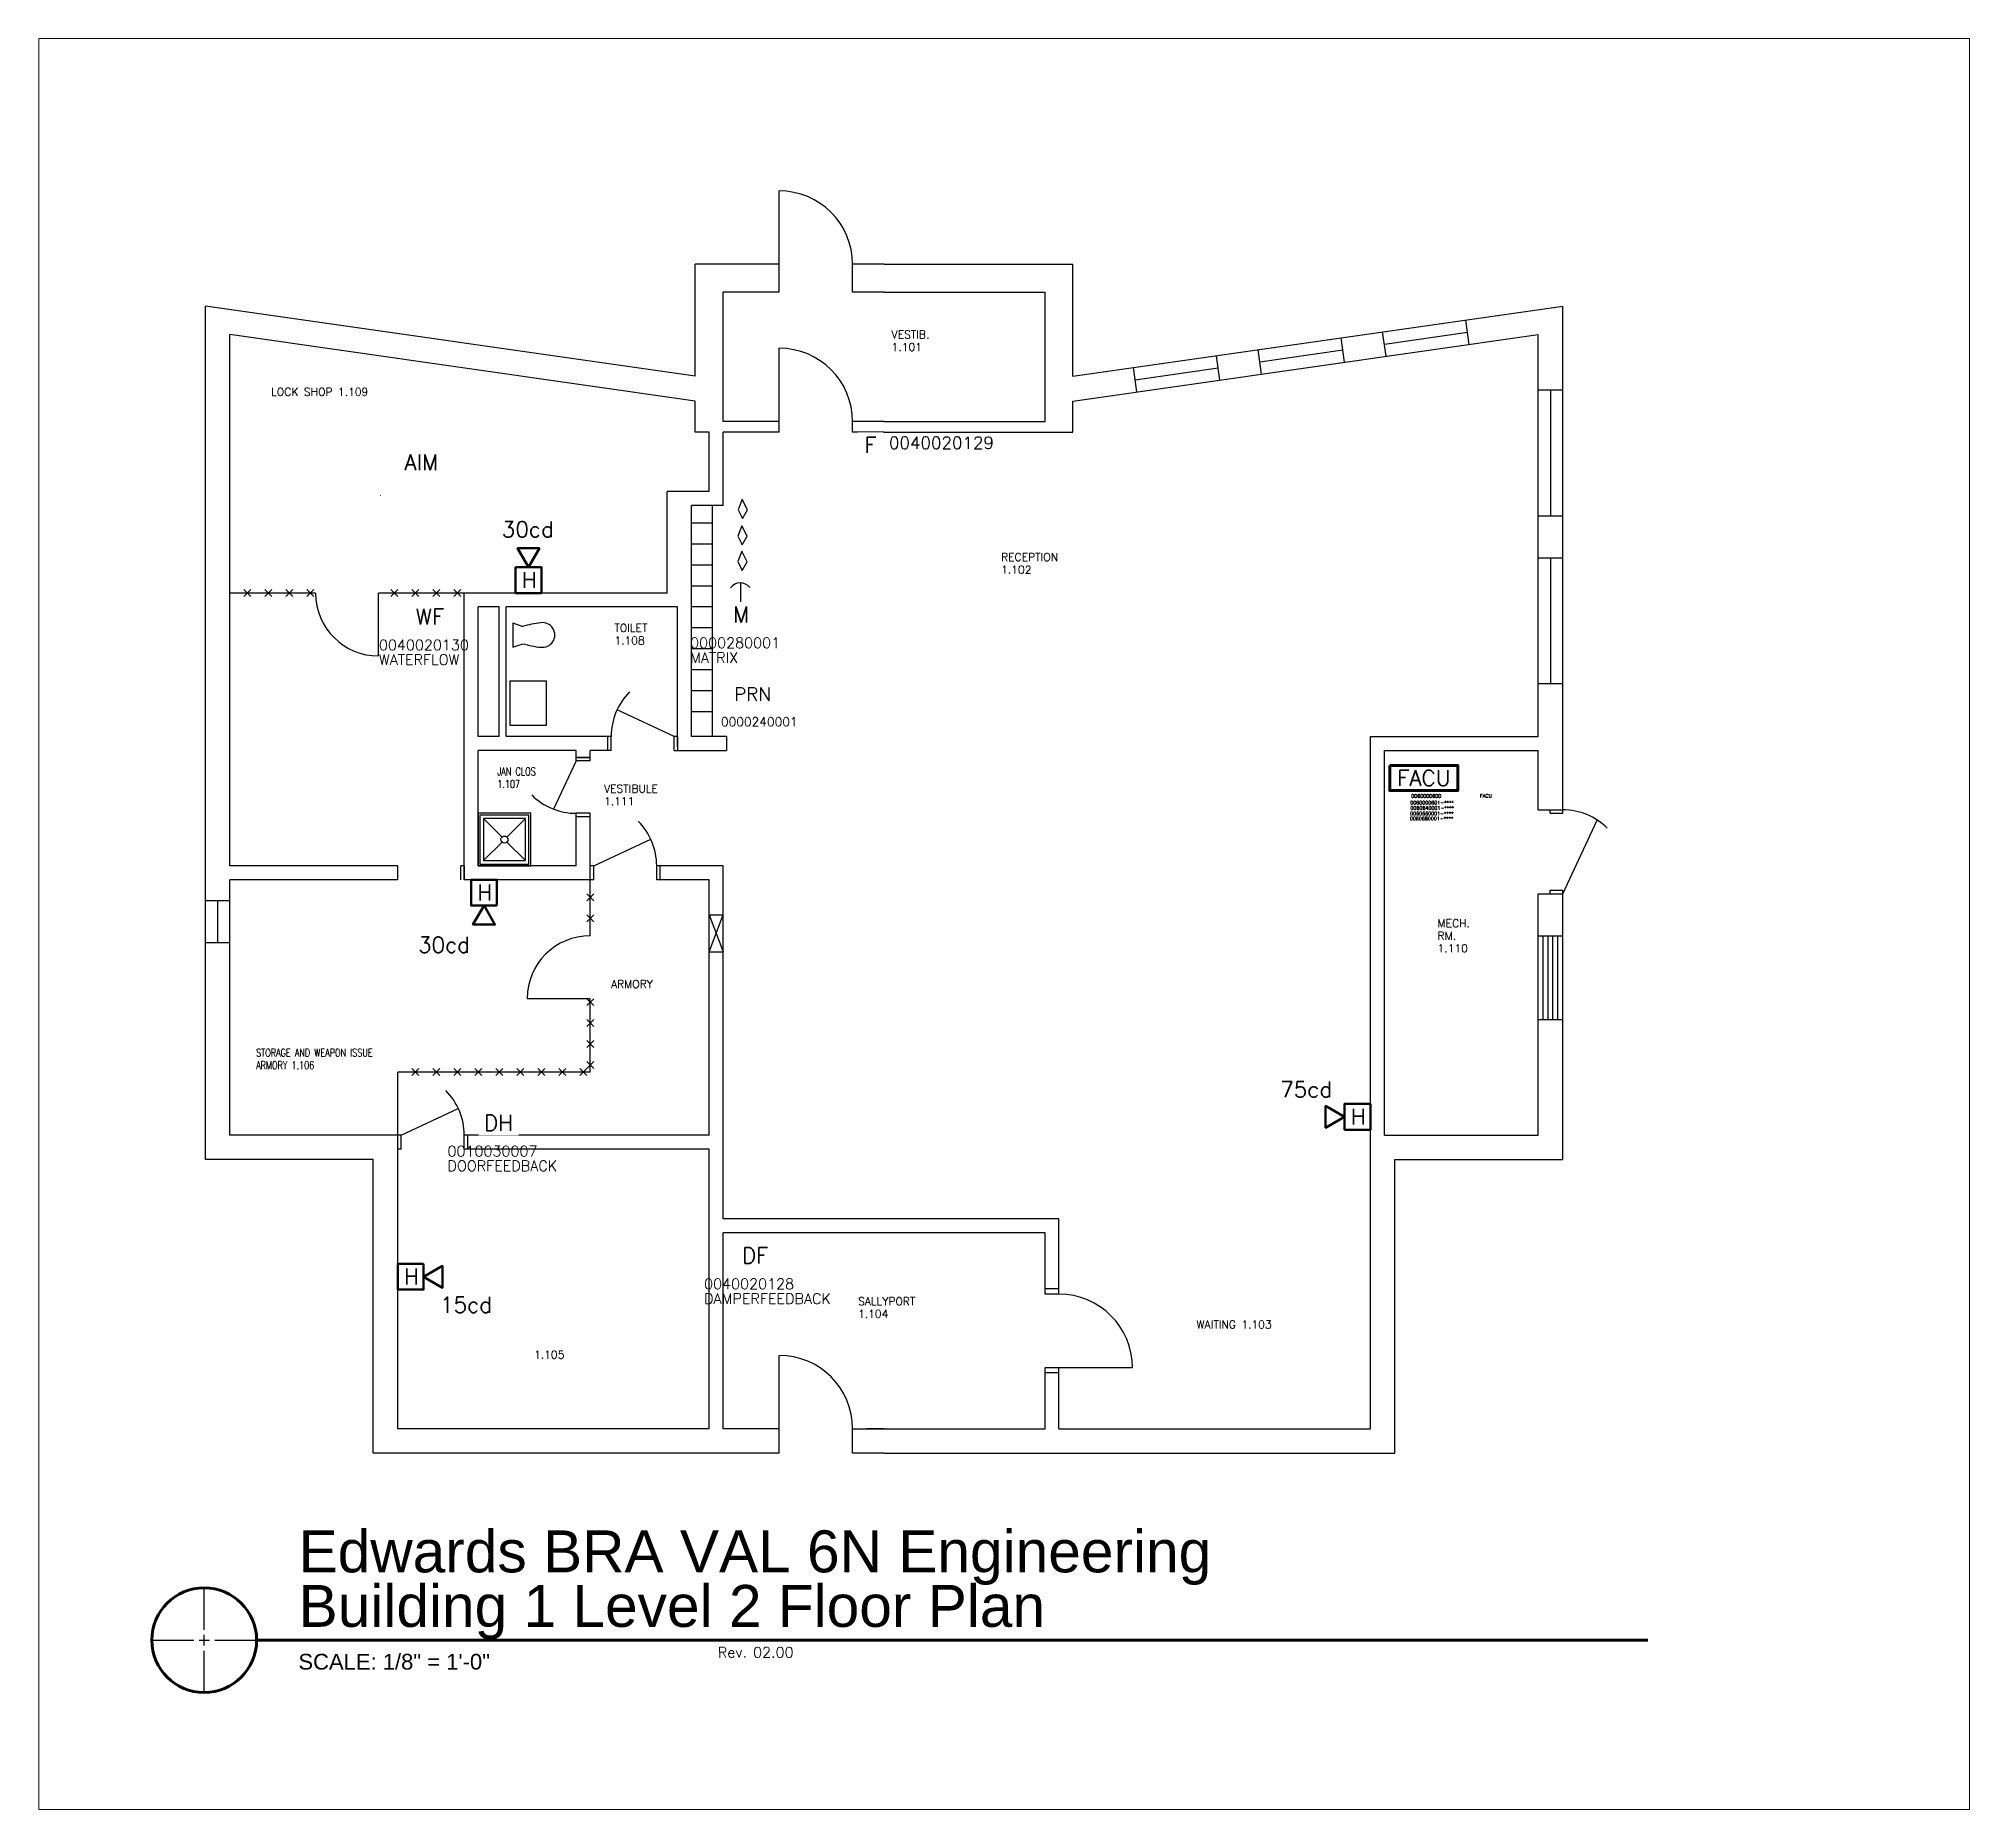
# Paper-space layout 'Layout1' of a CAD drawing. Header units: inches. Extents: x 17 to 28.5, y 9.2 to 19.8.
# The model-space entities are those that its viewports show. They can reach past a viewport. Long polylines and large blocks are cut down to what shows.
import ezdxf
from ezdxf.enums import TextEntityAlignment as Align

# ---------------------------------------------------------------- set-up
doc = ezdxf.new("R2010")
doc.units = ezdxf.units.IN
doc.header["$LTSCALE"] = 36
doc.header["$MEASUREMENT"] = 0
doc.linetypes.add('CENTER2', pattern=[1.125, 0.75, -0.125, 0.125, -0.125])
doc.layers.get('0').update_dxf_attribs({"linetype": 'CONTINUOUS'})
doc.layers.add('AM_VIEWS', color=1, linetype='CONTINUOUS', lineweight=15, plot=False)
for name, color, linetype, lineweight in [('ETI - ADDRESSABLE DEVICE', 1, 'CONTINUOUS', 60), ('ETI - STROBE DEVICE', 3, 'CONTINUOUS', 50), ('ETI - TITLE', 53, 'CONTINUOUS', 15)]:
    doc.layers.add(name, color=color, linetype=linetype, lineweight=lineweight)
doc.layers.add('FLOORPLN', color=8, linetype='CONTINUOUS')
doc.layers.add('RMNAMES', color=8, linetype='CONTINUOUS')
doc.styles.add('note_txt', font='arial.ttf', dxfattribs={"width": 0.75})
doc.styles.add('RGV-TEXT', font='simplex', dxfattribs={"height": 0.09375})
doc.styles.get("Standard").update_dxf_attribs({"font": 'simplex.shx'})
doc.styles.add('title', font='arial.ttf')

# ---------------------------------------------------------------- blocks, each defined once
blk = doc.blocks.new('*U114')
at = {"lineweight": 70}
blk.add_line((1.125, 0.625), (9.408, 0.625), dxfattribs=at)
blk.add_circle((0.812, 0.625), 0.312, dxfattribs=at)
blk.add_text('Rev.', height=0.0625, rotation=1.228).set_placement((3.871, 0.52))
at = {"style": 'title', "flags": 8}
for tag, p in [('TOP TITLE', (1.375, 0.955)), ('BOT TITLE', (1.375, 0.629))]:
    blk.add_attdef(tag, text='', height=0.25, dxfattribs=at).set_placement(p, align=Align.BOTTOM_LEFT)
blk.add_attdef('#', text='', height=0.25, dxfattribs=at).set_placement((0.812, 0.625), align=Align.MIDDLE_CENTER)
blk.add_attdef('REVISION', (4.081, 0.522), '', height=0.0625)
at = {"style": 'note_txt'}
blk.add_attdef('SCALE', (1.373, 0.451), '', height=0.0938, dxfattribs=at)
blk = doc.blocks.new('*U17')
at = {"color": 7, "lineweight": 30, "flags": 4}
blk.add_attdef('CANDELLA', (-15.2, 24.5), '', height=9, dxfattribs=at)
at = {"color": 3}
blk.add_wipeout([(-7.4, 7.4), (7.4, 7.4), (7.4, -7.4), (-7.4, -7.4)], dxfattribs=at)
blk.add_wipeout([(0, 7.4), (6.3, 18.2), (-6.2, 18.2)], dxfattribs=at)
for points in [[(0, 7.4), (6.3, 18.2), (-6.2, 18.2)], [(-7.4, 7.4), (7.4, 7.4), (7.4, -7.4), (-7.4, -7.4)]]:
    blk.add_lwpolyline(points, close=True, dxfattribs=at)
at = {"color": 7, "lineweight": 30, "flags": 4}
blk.add_attdef('G1-HDVM', text='', height=9, dxfattribs=at).set_placement((0.5, -4.4), align=Align.CENTER)
blk = doc.blocks.new('*U96')
at = {"color": 7, "lineweight": 30, "flags": 4}
blk.add_attdef('CANDELLA', (-37.7, -34.3), '', height=9, dxfattribs=at)
at = {"color": 3}
blk.add_wipeout([(7.4, -7.4), (-7.4, -7.4), (-7.4, 7.4), (7.4, 7.4)], dxfattribs=at)
blk.add_wipeout([(0, -7.4), (-6.3, -18.2), (6.2, -18.2)], dxfattribs=at)
for points in [[(7.4, -7.4), (-7.4, -7.4), (-7.4, 7.4), (7.4, 7.4)], [(0, -7.4), (-6.3, -18.2), (6.2, -18.2)]]:
    blk.add_lwpolyline(points, close=True, dxfattribs=at)
at = {"color": 7, "lineweight": 30, "flags": 4}
blk.add_attdef('G1-HDVM', text='', height=9, dxfattribs=at).set_placement((0.5, -4.4), align=Align.CENTER)
blk = doc.blocks.new('*U93')
at = {"color": 3}
blk.add_wipeout([(7.4, 7.4), (7.4, -7.4), (-7.4, -7.4), (-7.4, 7.4)], dxfattribs=at)
blk.add_wipeout([(7.4, 0), (18.2, -6.3), (18.2, 6.2)], dxfattribs=at)
for points in [[(7.4, 7.4), (7.4, -7.4), (-7.4, -7.4), (-7.4, 7.4)], [(7.4, 0), (18.2, -6.3), (18.2, 6.2)]]:
    blk.add_lwpolyline(points, close=True, dxfattribs=at)
at = {"color": 7, "lineweight": 30, "flags": 4}
blk.add_attdef('G1-HDVM', text='', height=9, dxfattribs=at).set_placement((0.5, -4.4), align=Align.CENTER)
blk.add_attdef('CANDELLA', (16.8, -20.6), '', height=9, dxfattribs=at)
blk = doc.blocks.new('*U16')
at = {"color": 3}
blk.add_wipeout([(-7.4, -7.4), (-7.4, 7.4), (7.4, 7.4), (7.4, -7.4)], dxfattribs=at)
blk.add_wipeout([(-7.4, 0), (-18.2, 6.3), (-18.2, -6.2)], dxfattribs=at)
for points in [[(-7.4, 0), (-18.2, 6.3), (-18.2, -6.2)], [(-7.4, -7.4), (-7.4, 7.4), (7.4, 7.4), (7.4, -7.4)]]:
    blk.add_lwpolyline(points, close=True, dxfattribs=at)
at = {"color": 7, "lineweight": 30, "flags": 4}
blk.add_attdef('CANDELLA', (-44.1, 11.2), '', height=9, dxfattribs=at)
blk.add_attdef('G1-HDVM', text='', height=9, dxfattribs=at).set_placement((0.5, -4.4), align=Align.CENTER)
blk = doc.blocks.new('OLDAVA1')
blk.add_wipeout([(-0.075, 0), (0.075, 0), (0.075, 0.15), (-0.075, 0.15)])
at = {"color": 7, "lineweight": 30, "style": 'RGV-TEXT', "flags": 8}
blk.add_attdef('AVA1', text='', height=0.0938, dxfattribs=at).set_placement((0, 0.075), align=Align.MIDDLE_CENTER)
blk = doc.blocks.new('*U117')
at = {"layer": 'ETI - ADDRESSABLE DEVICE', "xscale": 96, "yscale": 96, "zscale": 96}
blk.add_blockref('OLDAVA1', (11277.6, 7974.8), dxfattribs=at).add_auto_attribs({'AVA1': 'F'})
at = {"color": 7}
blk.add_attdef('FWK_DEVICE_ADDRESSES', (11288.2, 7979.7), '', height=7, dxfattribs=at)
at = {"flags": 1}
blk.add_attdef('FWK_DEVICE_TYPE', (11288.2, 7978.1), '', height=0.0625, dxfattribs=at)
blk = doc.blocks.new('*U115')
blk.add_attdef('FWK_DEVICE_TYPE', (-23.1, -19.6), '', height=0.0625)
blk.add_wipeout([(9.3, -0.3), (4.8, 7.4), (-4.1, 7.4), (-8.6, -0.3), (-4.1, -8.1), (4.8, -8.1)])
at = {"color": 7, "lineweight": 30, "flags": 4}
blk.add_attdef('SIGA-PS', text='', height=9, dxfattribs=at).set_placement((0.5, -5), align=Align.CENTER)
at = {"color": 7, "flags": 1}
blk.add_attdef('FWK_DEVICE_ADDRESSES', (-23.8, -18.5), '', height=7, dxfattribs=at)
blk = doc.blocks.new('RGVMSDH')
at = {"color": 7}
blk.add_attdef('FWK_DEVICE_ADDRESSES', (-0.304, -0.125), '', height=0.0625, dxfattribs=at)
blk.add_attdef('FWK_DEVICE_TYPE', (-0.304, -0.213), '', height=0.0625)
blk.add_wipeout([(-0.119, 0.15), (0.119, 0.15), (0.119, 0), (-0.119, 0)])
at = {"color": 2, "lineweight": 30, "style": 'RGV-TEXT', "flags": 8}
blk.add_attdef('MSDH', text='', height=0.0938, dxfattribs=at).set_placement((0, 0.075), align=Align.MIDDLE_CENTER)
at = {"color": 2, "lineweight": 30}
blk.add_attdef('RIGHTTEXT', (0.153, -0.072), '', height=0.0938, dxfattribs=at)
blk = doc.blocks.new('LOGIC')
at = {"color": 7}
for p, q in [((63352, 35477), (60907, 29560)), ((66376, 29495), (63350, 35474)), ((60907, 29560), (63396, 24545)), ((63396, 24545), (66376, 29495))]:
    blk.add_line(p, q, dxfattribs=at)
for p, q in [((63730, 29779), (63730, 29779)), ((66376, 29495), (66376, 29495))]:
    blk.add_line(p, q)
at = {"flags": 1}
blk.add_attdef('FWK_DEVICE_TYPE', (63194, 24625), '', height=0.0625, dxfattribs=at)
at = {"color": 7, "flags": 1}
blk.add_attdef('FWK_DEVICE_ADDRESSES', (63730, 29779), '', height=0.0625, dxfattribs=at)
blk = doc.blocks.new('FACP')
for tag, p in [('FWK_DEVICE_TYPE', (18784.6, -5553.3)), ('FWK_DEVICE_ADDRESS_RANGE_LRM2', (18744.6, -5563.5)), ('FWK_DEVICE_ADDRESS_RANGE_CPU', (18744.7, -5557.2)), ('FWK_DEVICE_ADDRESS_RANGE_LRM1', (18744.8, -5560.3)), ('FWK_DEVICE_ADDRESS_RANGE_LRM9', (18781, -5563.7)), ('FWK_DEVICE_ADDRESS_RANGE_LRM8', (18781.2, -5560.6)), ('FWK_DEVICE_ADDRESS_RANGE_LRM4', (18744.4, -5569.1)), ('FWK_DEVICE_ADDRESS_RANGE_LRM5', (18744.3, -5572.7)), ('FWK_DEVICE_ADDRESS_RANGE_LRM3', (18744.5, -5566.3)), ('FWK_DEVICE_ADDRESS_RANGE_LRM12', (18780.6, -5573.2)), ('FWK_DEVICE_ADDRESS_RANGE_LRM11', (18780.8, -5569.9)), ('FWK_DEVICE_ADDRESS_RANGE_LRM10', (18780.9, -5567.2)), ('FWK_DEVICE_ADDRESS_RANGE_LRM6', (18744.2, -5576)), ('FWK_DEVICE_ADDRESS_RANGE_LRM7', (18744.2, -5579.3)), ('FWK_DEVICE_ADDRESS_RANGE_LRM14', (18780.6, -5579)), ('FWK_DEVICE_ADDRESS_RANGE_LRM13', (18780.8, -5576))]:
    blk.add_attdef(tag, p, '', height=2)
blk.add_wipeout([(18733, -5534.9), (18771.9, -5534.9), (18771.9, -5549.3), (18733, -5549.3)]).dxf.layer = 'ETI - ADDRESSABLE DEVICE'
at = {"layer": 'ETI - ADDRESSABLE DEVICE'}
blk.add_lwpolyline([(18733, -5534.9), (18771.9, -5534.9), (18771.9, -5549.3), (18733, -5549.3)], close=True, dxfattribs=at)
at = {"color": 7, "lineweight": 30, "style": 'RGV-TEXT', "flags": 8}
blk.add_attdef('FACU', text='', height=9, dxfattribs=at).set_placement((18752.5, -5542.1), align=Align.MIDDLE_CENTER)
at = {"color": 7}
blk.add_attdef('FWK_DEVICE_ADDRESSES', (18745.3, -5553.5), '', height=2, dxfattribs=at)
blk = doc.blocks.new('*U112')
at = {"color": 0, "linetype": 'CENTER2', "transparency": 16777216}
for p, q in [((0, 5.99985), (0, 30.11925)), ((-30.11925, 0), (-5.99985, 0)), ((5.99985, 0), (30.11925, 0)), ((0, -30.11925), (0, -5.99985))]:
    blk.add_line(p, q, dxfattribs=at)
at = {"color": 0, "linetype": 'Continuous', "transparency": 16777216}
for p, q in [((-2.999925, 0), (2.999925, 0)), ((0, -2.999925), (0, 2.999925))]:
    blk.add_line(p, q, dxfattribs=at)
blk = doc.blocks.new('*U113')
at = {"color": 0, "linetype": 'CENTER2', "transparency": 16777216}
for p, q in [((0, 5.99985), (0, 30.11925)), ((-30.11925, 0), (-5.99985, 0)), ((5.99985, 0), (30.11925, 0)), ((0, -30.11925), (0, -5.99985))]:
    blk.add_line(p, q, dxfattribs=at)
at = {"color": 0, "linetype": 'Continuous', "transparency": 16777216}
for p, q in [((-2.999925, 0), (2.999925, 0)), ((0, -2.999925), (0, 2.999925))]:
    blk.add_line(p, q, dxfattribs=at)
blk = doc.blocks.new('OLDRAI')
at = {"color": 7}
blk.add_attdef('FWK_DEVICE_ADDRESSES', (-0.198, -0.219), '', height=0.0625, dxfattribs=at)
at = {"flags": 1}
blk.add_attdef('FWK_DEVICE_TYPE', (-0.198, -0.296), '', height=0.0625, dxfattribs=at)
blk.add_wipeout([(-0.131, -0.086), (0.175, -0.086), (0.175, 0.094), (-0.131, 0.094)])
at = {"color": 7, "lineweight": 30, "style": 'RGV-TEXT', "flags": 8}
blk.add_attdef('RAI', text='', height=0.0938, dxfattribs=at).set_placement((0.022, 0.004), align=Align.MIDDLE_CENTER)

msp = doc.modelspace()

# ---------------------------------------------------------------- linework, layer by layer
at = {"color": 1}
msp.add_arc((67208.2, 29607), 6.69, 36.5785, 145.4544, dxfattribs=at)
at = {"layer": 'FLOORPLN', "linetype": 'Continuous'}
for p, q in [((67230.4, 29779.9), (67230.4, 29837.9)), ((67182.4, 29731.9), (67182.4, 29795.9)), ((67230.4, 29795.9), (67182.4, 29795.9)), ((67290.4, 29795.9), (67272.4, 29795.9)), ((67272.4, 29779.9), (67272.4, 29795.9)), ((67290.4, 29795.9), (67398.4, 29795.9)), ((67398.4, 29731.9), (67398.4, 29795.9)), ((67198.4, 29705.9), (67198.4, 29779.9)), ((67230.4, 29779.9), (67198.4, 29779.9)), ((67290.4, 29779.9), (67272.4, 29779.9)), ((67290.4, 29779.9), (67382.4, 29779.9)), ((67382.4, 29705.9), (67382.4, 29779.9)), ((66902.4, 29283.9), (66902.4, 29771.9)), ((67182.4, 29731.9), (66902.4, 29771.9)), ((67398.4, 29731.9), (67678.4, 29771.9)), ((67678.4, 29481.9), (67678.4, 29771.9)), ((67624.9, 29750.1), (67623, 29764)), ((67182.4, 29717.7), (66916.4, 29755.7)), ((66916.4, 29451.9), (66916.4, 29755.7)), ((67230.4, 29699.9), (67230.4, 29747.9)), ((67398.4, 29717.7), (67664.4, 29755.7)), ((67506.1, 29733.1), (67504.2, 29747)), ((67505.2, 29740.1), (67552.7, 29746.9)), ((67553.7, 29739.9), (67551.7, 29753.8)), ((67577.4, 29743.3), (67575.4, 29757.2)), ((67576.4, 29750.2), (67624, 29757)), ((67664.4, 29525.9), (67664.4, 29755.7)), ((67434.9, 29723), (67432.9, 29736.8)), ((67433.9, 29729.9), (67481.4, 29736.7)), ((67482.4, 29729.7), (67480.4, 29743.6)), ((67182.4, 29699.9), (67182.4, 29717.7)), ((67398.4, 29699.9), (67398.4, 29717.7)), ((67678.4, 29723.9), (67664.4, 29723.9)), ((67671.4, 29723.9), (67671.4, 29651.9)), ((67230.4, 29705.9), (67198.4, 29705.9)), ((67290.4, 29705.9), (67272.4, 29705.9)), ((67272.4, 29699.9), (67272.4, 29705.9)), ((67290.4, 29705.9), (67382.4, 29705.9)), ((67190.4, 29699.9), (67182.4, 29699.9)), ((67190.4, 29665.9), (67190.4, 29699.9)), ((67198.4, 29657.9), (67198.4, 29699.9)), ((67230.4, 29699.9), (67198.4, 29699.9)), ((67290.4, 29699.9), (67272.4, 29699.9)), ((67290.4, 29699.9), (67398.4, 29699.9)), ((67190.4, 29665.9), (67166.4, 29665.9)), ((67166.4, 29607.9), (67166.4, 29665.9)), ((67180.4, 29525.9), (67180.4, 29657.9)), ((67198.4, 29657.9), (67180.4, 29657.9)), ((67192.4, 29647.9), (67180.4, 29647.9)), ((67192.4, 29525.9), (67192.4, 29657.9)), ((67678.4, 29651.9), (67664.4, 29651.9)), ((67192.4, 29635.9), (67180.4, 29635.9)), ((67678.4, 29627.9), (67664.4, 29627.9)), ((67671.4, 29627.9), (67671.4, 29555.9)), ((67192.4, 29623.9), (67180.4, 29623.9)), ((66965.4, 29607.9), (66916.4, 29607.9)), ((66928.4, 29605.9), (66924.4, 29609.9)), ((66928.4, 29609.9), (66924.4, 29605.9)), ((66940.4, 29605.9), (66936.4, 29609.9)), ((66940.4, 29609.9), (66936.4, 29605.9)), ((66952.4, 29605.9), (66948.4, 29609.9)), ((66952.4, 29609.9), (66948.4, 29605.9)), ((66964.4, 29605.9), (66960.4, 29609.9)), ((66964.4, 29609.9), (66960.4, 29605.9)), ((67001.4, 29571.9), (67001.4, 29607.9)), ((67050.4, 29607.9), (67001.4, 29607.9)), ((67012.4, 29605.9), (67008.4, 29609.9)), ((67012.4, 29609.9), (67008.4, 29605.9)), ((67024.4, 29605.9), (67020.4, 29609.9)), ((67024.4, 29609.9), (67020.4, 29605.9)), ((67036.4, 29605.9), (67032.4, 29609.9)), ((67036.4, 29609.9), (67032.4, 29605.9)), ((67048.4, 29605.9), (67044.4, 29609.9)), ((67048.4, 29609.9), (67044.4, 29605.9)), ((67050.4, 29451.9), (67050.4, 29607.9)), ((67166.4, 29607.9), (67050.4, 29607.9)), ((67192.4, 29611.9), (67180.4, 29611.9)), ((67070.4, 29599.9), (67058.4, 29599.9)), ((67058.4, 29525.9), (67058.4, 29599.9)), ((67070.4, 29525.9), (67070.4, 29599.9)), ((67074.4, 29525.9), (67074.4, 29599.9)), ((67172.4, 29599.9), (67074.4, 29599.9)), ((67172.4, 29519.9), (67172.4, 29599.9)), ((67192.4, 29599.9), (67180.4, 29599.9)), ((67078.2, 29590.9), (67083.8, 29588.8)), ((67078.2, 29590.9), (67078.2, 29576.9)), ((67192.4, 29587.9), (67180.4, 29587.9)), ((67078.2, 29576.9), (67083.8, 29578.9)), ((67192.4, 29575.9), (67180.4, 29575.9)), ((67192.4, 29563.9), (67180.4, 29563.9)), ((67076.4, 29557.4), (67076.4, 29532.3)), ((67097.5, 29557.4), (67076.4, 29557.4)), ((67097.5, 29532.3), (67097.5, 29557.4)), ((67192.4, 29551.9), (67180.4, 29551.9)), ((67678.4, 29555.9), (67664.4, 29555.9)), ((67170.4, 29525.9), (67137.8, 29541.1)), ((67192.4, 29539.9), (67180.4, 29539.9)), ((67070.4, 29525.9), (67058.4, 29525.9)), ((67134.4, 29525.9), (67074.4, 29525.9)), ((67076.4, 29532.3), (67097.5, 29532.3)), ((67132.4, 29517.9), (67132.4, 29525.9)), ((67134.4, 29517.9), (67134.4, 29525.9)), ((67170.4, 29517.9), (67170.4, 29525.9)), ((67172.4, 29525.9), (67170.4, 29525.9)), ((67172.4, 29525.9), (67172.4, 29517.9)), ((67200.4, 29525.9), (67180.4, 29525.9)), ((67200.4, 29525.9), (67200.4, 29517.9)), ((67568.4, 29129.9), (67568.4, 29525.9)), ((67568.4, 29525.9), (67664.4, 29525.9)), ((67058.4, 29451.9), (67058.4, 29517.9)), ((67114.4, 29517.9), (67058.4, 29517.9)), ((67114.4, 29511.9), (67114.4, 29517.9)), ((67134.4, 29517.9), (67122.4, 29517.9)), ((67122.4, 29511.9), (67122.4, 29517.9)), ((67170.4, 29517.9), (67200.4, 29517.9)), ((67576.4, 29517.9), (67664.4, 29517.9)), ((67576.4, 29297.9), (67576.4, 29517.9)), ((67664.4, 29483.9), (67664.4, 29517.9)), ((67114.4, 29511.9), (67101.5, 29484.3)), ((67114.4, 29513.9), (67122.4, 29513.9)), ((67122.4, 29513.9), (67114.4, 29513.9)), ((67122.4, 29511.9), (67114.4, 29511.9)), ((67088.4, 29481.9), (67058.4, 29481.9)), ((67058.4, 29481.9), (67058.4, 29451.9)), ((67088.4, 29451.9), (67088.4, 29481.9)), ((67122.4, 29481.9), (67114.4, 29481.9)), ((67114.4, 29451.9), (67114.4, 29481.9)), ((67122.4, 29411.9), (67122.4, 29481.9)), ((67664.4, 29483.9), (67678.4, 29483.9)), ((67671.2, 29481.9), (67671.2, 29483.9)), ((67671.2, 29481.9), (67678.4, 29481.9)), ((67059.4, 29480.9), (67059.4, 29452.9)), ((67087.4, 29480.9), (67059.4, 29480.9)), ((67085.4, 29478.9), (67061.4, 29478.9)), ((67061.4, 29478.9), (67061.4, 29454.9)), ((67072, 29468.3), (67061.4, 29478.9)), ((67074.8, 29468.3), (67085.4, 29478.9)), ((67085.4, 29454.9), (67085.4, 29478.9)), ((67087.4, 29452.9), (67087.4, 29480.9)), ((67122.4, 29479.9), (67114.4, 29479.9)), ((67678.4, 29435.9), (67698.1, 29478)), ((67061.4, 29454.9), (67072, 29465.5)), ((67085.4, 29454.9), (67074.8, 29465.5)), ((67124.4, 29451.9), (67157, 29467.1)), ((67012.4, 29451.9), (66916.4, 29451.9)), ((67012.4, 29443.9), (67012.4, 29451.9)), ((67048.4, 29443.9), (67048.4, 29451.9)), ((67050.4, 29451.9), (67048.4, 29451.9)), ((67050.4, 29451.9), (67050.4, 29443.9)), ((67050.4, 29443.9), (67050.4, 29451.9)), ((67058.4, 29451.9), (67088.4, 29451.9)), ((67114.4, 29451.9), (67058.4, 29451.9)), ((67059.4, 29452.9), (67087.4, 29452.9)), ((67061.4, 29454.9), (67085.4, 29454.9)), ((67122.4, 29443.9), (67122.4, 29451.9)), ((67122.4, 29443.9), (67122.4, 29451.9)), ((67124.4, 29451.9), (67122.4, 29451.9)), ((67124.4, 29443.9), (67124.4, 29451.9)), ((67160.4, 29443.9), (67160.4, 29451.9)), ((67198.4, 29451.9), (67160.4, 29451.9)), ((67162.4, 29443.9), (67162.4, 29451.9)), ((67198.4, 29249.9), (67198.4, 29451.9)), ((66916.4, 29297.9), (66916.4, 29443.9)), ((67012.4, 29443.9), (66916.4, 29443.9)), ((67124.4, 29443.9), (67050.4, 29443.9)), ((67124.4, 29443.9), (67122.4, 29443.9)), ((67190.4, 29443.9), (67160.4, 29443.9)), ((67190.4, 29297.9), (67190.4, 29443.9)), ((67671.2, 29435.9), (67671.2, 29437.9)), ((67671.2, 29437.9), (67678.4, 29437.9)), ((67678.4, 29283.9), (67678.4, 29437.9)), ((66916.4, 29431.9), (66902.4, 29431.9)), ((66909.4, 29431.9), (66909.4, 29407.9)), ((67120.4, 29431.9), (67124.4, 29435.9)), ((67124.4, 29431.9), (67120.4, 29435.9)), ((67664.4, 29435.9), (67678.4, 29435.9)), ((67664.4, 29297.9), (67664.4, 29435.9)), ((67120.4, 29419.9), (67124.4, 29423.9)), ((67124.4, 29419.9), (67120.4, 29423.9)), ((67190.4, 29423.9), (67198.4, 29423.9)), ((67190.4, 29402.7), (67198.4, 29423.9)), ((67190.4, 29423.9), (67198.4, 29402.7)), ((66916.4, 29407.9), (66902.4, 29407.9)), ((67664.4, 29411.9), (67678.4, 29411.9)), ((67667.2, 29363.9), (67667.2, 29411.9)), ((67670, 29363.9), (67670, 29411.9)), ((67672.8, 29363.9), (67672.8, 29411.9)), ((67675.6, 29363.9), (67675.6, 29411.9)), ((67190.4, 29402.7), (67198.4, 29402.7)), ((67122.4, 29375.9), (67086.4, 29375.9)), ((67120.4, 29371.9), (67124.4, 29375.9)), ((67124.4, 29371.9), (67120.4, 29375.9)), ((67122.4, 29333.9), (67122.4, 29375.9)), ((67120.4, 29359.9), (67124.4, 29363.9)), ((67124.4, 29359.9), (67120.4, 29363.9)), ((67664.4, 29363.9), (67678.4, 29363.9)), ((67120.4, 29347.9), (67124.4, 29351.9)), ((67124.4, 29347.9), (67120.4, 29351.9)), ((67120.4, 29335.9), (67124.4, 29339.9)), ((67124.4, 29335.9), (67120.4, 29339.9)), ((67122.4, 29333.9), (67012.4, 29333.9)), ((67012.4, 29129.9), (67012.4, 29333.9)), ((67024.4, 29331.9), (67020.4, 29335.9)), ((67024.4, 29335.9), (67020.4, 29331.9)), ((67036.4, 29331.9), (67032.4, 29335.9)), ((67036.4, 29335.9), (67032.4, 29331.9)), ((67048.4, 29331.9), (67044.4, 29335.9)), ((67048.4, 29335.9), (67044.4, 29331.9)), ((67060.4, 29331.9), (67056.4, 29335.9)), ((67060.4, 29335.9), (67056.4, 29331.9)), ((67072.4, 29331.9), (67068.4, 29335.9)), ((67072.4, 29335.9), (67068.4, 29331.9)), ((67084.4, 29331.9), (67080.4, 29335.9)), ((67084.4, 29335.9), (67080.4, 29331.9)), ((67096.4, 29331.9), (67092.4, 29335.9)), ((67096.4, 29335.9), (67092.4, 29331.9)), ((67108.4, 29331.9), (67104.4, 29335.9)), ((67108.4, 29335.9), (67104.4, 29331.9)), ((67120.4, 29331.9), (67116.4, 29335.9)), ((67120.4, 29335.9), (67116.4, 29331.9)), ((67014.4, 29297.9), (67047, 29313.1)), ((67014.4, 29297.9), (66916.4, 29297.9)), ((67012.4, 29289.9), (67012.4, 29297.9)), ((67014.4, 29289.9), (67014.4, 29297.9)), ((67050.4, 29289.9), (67050.4, 29297.9)), ((67190.4, 29297.9), (67050.4, 29297.9)), ((67052.4, 29289.9), (67052.4, 29297.9)), ((67576.4, 29297.9), (67664.4, 29297.9)), ((66998.4, 29283.9), (66902.4, 29283.9)), ((66998.4, 29115.9), (66998.4, 29283.9)), ((67014.4, 29289.9), (67012.4, 29289.9)), ((67190.4, 29289.9), (67050.4, 29289.9)), ((67190.4, 29129.9), (67190.4, 29289.9)), ((67582.4, 29115.9), (67582.4, 29283.9)), ((67582.4, 29283.9), (67678.4, 29283.9)), ((67390.4, 29249.9), (67198.4, 29249.9)), ((67390.4, 29206.9), (67390.4, 29249.9)), ((67198.4, 29129.9), (67198.4, 29241.9)), ((67382.4, 29241.9), (67198.4, 29241.9)), ((67382.4, 29206.9), (67382.4, 29241.9)), ((67390.4, 29209.9), (67382.4, 29209.9)), ((67390.4, 29206.9), (67382.4, 29206.9)), ((67230.4, 29115.9), (67230.4, 29171.9)), ((67382.4, 29164.9), (67432.4, 29164.9)), ((67382.4, 29129.9), (67382.4, 29164.9)), ((67390.4, 29161.9), (67382.4, 29161.9)), ((67390.4, 29129.9), (67390.4, 29164.9)), ((67190.4, 29129.9), (67012.4, 29129.9)), ((67230.4, 29129.9), (67198.4, 29129.9)), ((67272.4, 29129.9), (67382.4, 29129.9)), ((67272.4, 29115.9), (67272.4, 29129.9)), ((67290.4, 29129.9), (67280.4, 29129.9)), ((67390.4, 29129.9), (67568.4, 29129.9)), ((67230.4, 29115.9), (66998.4, 29115.9)), ((67290.4, 29115.9), (67272.4, 29115.9)), ((67290.4, 29115.9), (67582.4, 29115.9))]:
    msp.add_line(p, q, dxfattribs=at)
msp.add_circle((67073.4, 29466.9), 2, dxfattribs=at)
for centre, radius, start, end in [((67230.4, 29795.9), 42, 0, 90), ((67230.4, 29705.9), 42, 0, 90), ((67001.4, 29607.9), 36, 180, 270), ((67100.7, 29530.6), 60.6, 96.2065, 106.2065), ((67095.1, 29583.9), 7.06, 262.3451, 97.6549), ((67100.7, 29637.1), 60.6, 253.7935, 263.7935), ((67170.4, 29525.9), 36, 135, 180), ((67114.4, 29517.9), 36, 225, 270), ((67678.4, 29447.9), 36, 45, 90), ((67124.4, 29451.9), 36, 0, 45), ((67122.4, 29375.9), 36, 90, 180), ((67014.4, 29297.9), 36, 0, 45), ((67390.4, 29164.9), 42, 0, 90), ((67230.4, 29129.9), 42, 0, 90)]:
    msp.add_arc(centre, radius, start, end, dxfattribs=at)

# ---------------------------------------------------------------- block references
at = {"xscale": 0.001, "yscale": 0.001, "zscale": 0.001}
for p in [(67146, 29626), (67145.8, 29610.9), (67145.8, 29596.3)]:
    msp.add_blockref('LOGIC', p, dxfattribs=at)
at = {"linetype": 'CENTER2'}
for name in ['*U112', '*U113']:
    msp.add_blockref(name, (66901.8, 29009), dxfattribs=at)
at = {"layer": 'ETI - ADDRESSABLE DEVICE'}
ref = msp.add_blockref('*U115', (67025.4, 29683.2), dxfattribs=at)
ref.add_attrib('SIGA-PS', 'AIM', dxfattribs={"layer": '0', "color": 7, "lineweight": 30, "height": 9}).set_placement((67025.9, 29678.2), align=Align.CENTER)
ref.add_attrib('FWK_DEVICE_TYPE', 'MONITOR', (67002.3, 29663.6), dxfattribs={"layer": '0', "height": 0.0625})
at = {"layer": 'ETI - TITLE'}
ref = msp.add_blockref('*U114', (66823.8, 28949), dxfattribs=dict(at, xscale=95.9975999999997, yscale=95.9975999999997, zscale=95.9975999999997))
ref.add_attrib('BOT TITLE', 'Building 1 Level 2 Floor Plan', dxfattribs={"layer": '0', "height": 23.999, "style": 'title'}).set_placement((66955.7, 29009.4), align=Align.BOTTOM_LEFT)
ref.add_attrib('SCALE', 'SCALE: 1/8" = 1\'-0"', (66955.6, 28992.2), dxfattribs={"layer": '0', "height": 9, "style": 'note_txt'})
ref.add_attrib('TOP TITLE', 'Edwards BRA VAL 6N Engineering', dxfattribs={"layer": '0', "height": 23.999, "style": 'title'}).set_placement((66955.7, 29040.6), align=Align.BOTTOM_LEFT)
ref.add_attrib('REVISION', '02.00', (67215.5, 28999.1), dxfattribs={"layer": '0', "height": 6})

# ---------------------------------------------------------------- texts
at = {"layer": 'RMNAMES', "linetype": 'Continuous'}
for s, p in [('VESTIB.', (67294.7, 29753.5)), ('1.101', (67294.7, 29746.3)), ('LOCK SHOP 1.109', (66940, 29720.7)), ('RECEPTION', (67357.3, 29626.2)), ('1.102', (67357.3, 29619)), ('TOILET', (67136.2, 29585.7)), ('1.108', (67136.2, 29578.5)), ('VESTIBULE', (67130.3, 29493.7)), ('1.111', (67130.3, 29486.5)), ('MECH.', (67606.8, 29416.8)), ('RM.', (67606.8, 29409.6)), ('1.110', (67606.8, 29402.4)), ('ARMORY', (67134.3, 29382)), ('SALLYPORT', (67275.5, 29200.6)), ('1.104', (67275.5, 29193.4)), ('WAITING 1.103', (67469, 29187.3)), ('1.105', (67090.3, 29170))]:
    msp.add_text(s, height=4.5, dxfattribs=at).set_placement(p)
at = {"layer": 'RMNAMES', "linetype": 'Continuous', "width": 0.75}
for s, p in [('JAN CLOS', (67069.3, 29503.6)), ('1.107', (67069.3, 29496.4)), ('ARMORY 1.106', (66931.4, 29335.6)), ('STORAGE AND WEAPON ISSUE', (66931.4, 29342.8))]:
    msp.add_text(s, height=4.5, dxfattribs=at).set_placement(p)

# ---------------------------------------------------------------- next in the draw order: block references
msp.add_blockref('*U117', (56005, 21710.6)).add_auto_attribs({'FWK_DEVICE_ADDRESSES': '0040020129'})
at = {"xscale": 96, "yscale": 96, "zscale": 96}
msp.add_blockref('RGVMSDH', (67208.7, 29588.4), dxfattribs=at).add_auto_attribs({'MSDH': 'M', 'FWK_DEVICE_ADDRESSES': '0000280001', 'FWK_DEVICE_TYPE': 'MATRIX'})
ref = msp.add_blockref('OLDRAI', (67213.4, 29549.7), dxfattribs=dict(xscale=82, yscale=82))
ref.add_attrib('RAI', 'PRN', dxfattribs={"color": 7, "lineweight": 30, "height": 7.69, "style": 'RGV-TEXT'}).set_placement((67215.2, 29550), align=Align.MIDDLE_CENTER)
ref.add_attrib('FWK_DEVICE_ADDRESSES', '0000240001', (67197.1, 29531.7), dxfattribs={"color": 7, "height": 5.12})
ref = msp.add_blockref('FACP', (48846.5, 35044.2))
ref.add_attrib('FACU', 'FACU', dxfattribs={"color": 7, "lineweight": 30, "height": 9, "style": 'RGV-TEXT'}).set_placement((67599, 29502.1), align=Align.MIDDLE_CENTER)
ref.add_attrib('FWK_DEVICE_ADDRESSES', '0060000600', (67591.8, 29490.8), dxfattribs={"color": 7, "height": 2})
ref.add_attrib('FWK_DEVICE_ADDRESS_RANGE_CPU', '0060000601-****', (67591.2, 29487), dxfattribs={"height": 2})
ref.add_attrib('FWK_DEVICE_ADDRESS_RANGE_LRM1', '0060640001-****', (67591.3, 29483.9), dxfattribs={"height": 2})
ref.add_attrib('FWK_DEVICE_ADDRESS_RANGE_LRM2', '0060660001-****', (67591.1, 29480.8), dxfattribs={"height": 2})
ref.add_attrib('FWK_DEVICE_ADDRESS_RANGE_LRM3', '0060680001-****', (67591, 29477.9), dxfattribs={"height": 2})
ref.add_attrib('FWK_DEVICE_TYPE', 'FACU', (67631.1, 29490.9), dxfattribs={"height": 2})
at = {"layer": 'ETI - ADDRESSABLE DEVICE', "xscale": 96, "yscale": 96, "zscale": 96}
for p, values in [((67030.8, 29587.2), {'MSDH': 'WF', 'FWK_DEVICE_ADDRESSES': '0040020130', 'FWK_DEVICE_TYPE': 'WATERFLOW'}), ((67070, 29297.7), {'MSDH': 'DH', 'FWK_DEVICE_ADDRESSES': '0010030007', 'FWK_DEVICE_TYPE': 'DOORFEEDBACK'}), ((67216.7, 29221.8), {'MSDH': 'DF', 'FWK_DEVICE_ADDRESSES': '0040020128', 'FWK_DEVICE_TYPE': 'DAMPERFEEDBACK'})]:
    msp.add_blockref('RGVMSDH', p, dxfattribs=at).add_auto_attribs(values)
at = {"layer": 'ETI - STROBE DEVICE'}
for name, p, values in [('*U17', (67087.1, 29615.3), {'CANDELLA': '30cd', 'G1-HDVM': 'H'}), ('*U96', (67061.7, 29436.5), {'CANDELLA': '30cd', 'G1-HDVM': 'H'}), ('*U16', (67561, 29308.3), {'CANDELLA': '75cd', 'G1-HDVM': 'H'}), ('*U93', (67019.8, 29216.9), {'CANDELLA': '15cd', 'G1-HDVM': 'H'})]:
    msp.add_blockref(name, p, dxfattribs=at).add_auto_attribs(values)

# ---------------------------------------------------------------- next in the draw order: linework, layer by layer
at = {"color": 1}
msp.add_line((67208.3, 29613.7), (67208.3, 29602.9), dxfattribs=at)

psp = doc.layouts.get("Layout1")

# ---------------------------------------------------------------- viewports
at = {"layer": 'AM_VIEWS'}
psp.add_viewport(center=(22.775, 14.486), size=(11.497, 10.5494), view_center_point=(67359, 29418.582), view_height=1012.74209, dxfattribs=at)

doc.saveas('drawing.dxf')
